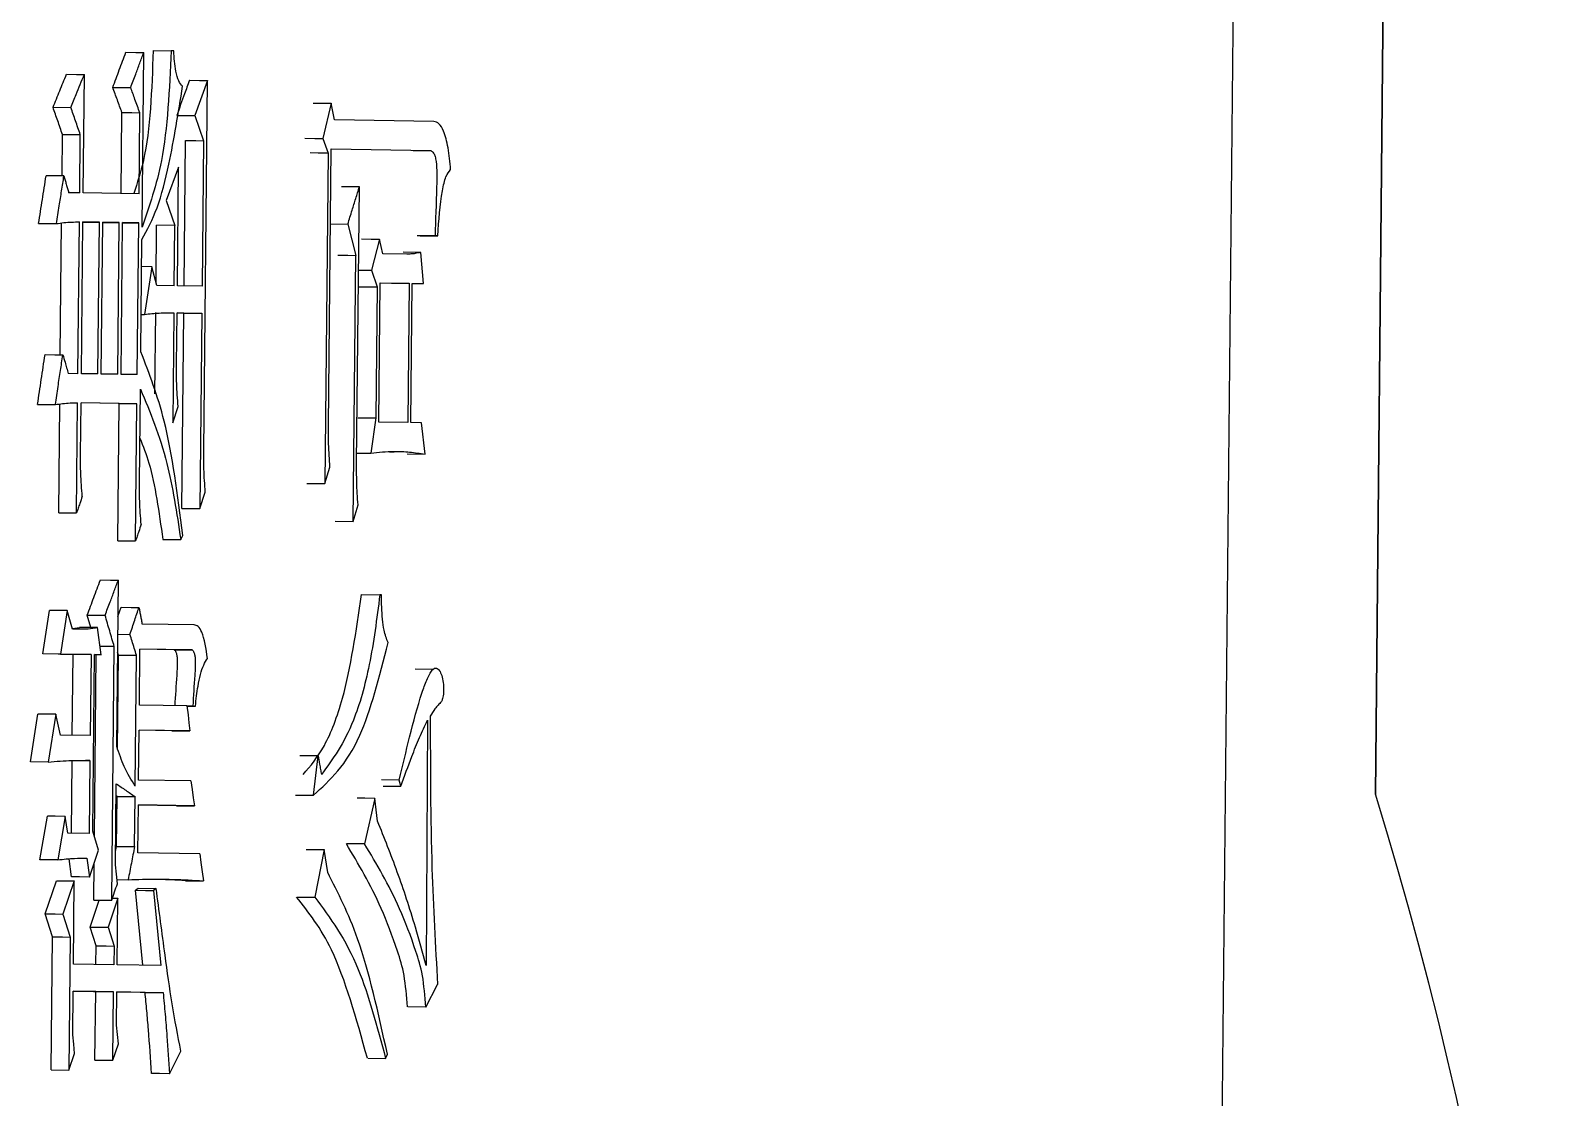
# Model space of a CAD drawing. Header units: millimetres. Extents: x 2454 to 4226, y 715 to 1968.
# Drawn here: x 3269.46 to 3276.6, y 910.52 to 915.51 of the extents above; entities that cross this region are included whole.
import ezdxf

# ---------------------------------------------------------------- set-up
doc = ezdxf.new("R2010")
doc.units = ezdxf.units.MM

msp = doc.modelspace()

# ---------------------------------------------------------------- linework, layer by layer
at = {"color": 7, "linetype": 'Continuous', "lineweight": 25}
for p, q in [((3275.7612, 911.9384), (3275.9409, 930.0246)), ((3274.7843, 884.1553), (3275.1865, 924.6318)), ((3275.8872, 924.6249), (3275.7612, 911.9383)), ((3269.9863, 914.5936), (3269.9944, 915.4113)), ((3270.0381, 915.4198), (3270.1222, 915.4191)), ((3270.1346, 915.4189), (3270.1223, 915.4191)), ((3269.7106, 914.7536), (3269.7161, 915.3085)), ((3270.2924, 915.2801), (3270.233, 915.1155)), ((3270.2752, 913.5472), (3270.2924, 915.2801)), ((3269.849, 915.2475), (3269.9329, 915.2467)), ((3269.5693, 915.1544), (3269.6529, 915.1537)), ((3269.8881, 914.7503), (3269.8919, 915.13)), ((3269.9721, 914.7496), (3269.9759, 915.1292)), ((3270.8715, 915.1735), (3270.8332, 915.0086)), ((3270.8876, 915.0953), (3270.8715, 915.1735)), ((3270.233, 915.1155), (3270.2744, 914.998)), ((3271.3531, 915.0876), (3270.8876, 915.0953)), ((3269.6116, 914.833), (3269.6135, 915.0272)), ((3269.6944, 914.7538), (3269.6971, 915.0264)), ((3270.1833, 914.3179), (3270.19, 914.9988)), ((3270.2744, 914.998), (3270.2677, 914.3166)), ((3270.8332, 915.0086), (3270.8579, 914.94)), ((3270.8579, 914.94), (3270.8425, 913.3921)), ((3270.8593, 913.6645), (3270.8722, 914.9593)), ((3270.8722, 914.9593), (3271.3386, 914.9516)), ((3270.157, 914.8733), (3270.0998, 914.7184)), ((3270.1515, 914.3184), (3270.157, 914.8733)), ((3270.9911, 913.4871), (3271.004, 914.7818)), ((3269.6944, 914.7538), (3269.6424, 914.7546)), ((3269.9721, 914.7496), (3269.7106, 914.7536)), ((3270.0998, 914.7184), (3270.1389, 914.6009)), ((3269.502, 914.6102), (3269.5854, 914.6095)), ((3269.6032, 913.9957), (3269.6094, 914.6129)), ((3269.686, 913.9069), (3269.693, 914.6176)), ((3269.7022, 913.9067), (3269.7092, 914.6173)), ((3269.7865, 914.6161), (3269.7092, 914.6173)), ((3269.7092, 914.6168), (3269.7865, 914.6161)), ((3269.7795, 913.9055), (3269.7865, 914.6161)), ((3269.7955, 913.9052), (3269.8026, 914.6159)), ((3269.8791, 914.6147), (3269.8026, 914.6159)), ((3269.8026, 914.6154), (3269.8791, 914.6147)), ((3269.8721, 913.904), (3269.8791, 914.6147)), ((3269.8879, 913.9038), (3269.895, 914.6145)), ((3269.9708, 914.6133), (3269.895, 914.6145)), ((3269.895, 914.614), (3269.9708, 914.6133)), ((3269.9637, 913.9026), (3269.9708, 914.6133)), ((3270.052, 914.3327), (3270.0546, 914.6017)), ((3270.1389, 914.6009), (3270.0546, 914.6017)), ((3270.136, 914.3186), (3270.1389, 914.6009)), ((3270.8687, 914.6082), (3270.9497, 914.6075)), ((3270.9497, 914.6075), (3270.987, 914.4608)), ((3271.3582, 914.552), (3271.2747, 914.5528)), ((3271.2878, 914.5526), (3271.3712, 914.5518)), ((3271.3712, 914.5518), (3271.3582, 914.552)), ((3269.9805, 914.0094), (3269.9857, 914.5352)), ((3271.0973, 914.5369), (3271.0604, 914.3914)), ((3271.1129, 914.4685), (3271.0973, 914.5369)), ((3271.2919, 914.4752), (3271.2083, 914.476)), ((3270.0314, 914.4079), (3269.9844, 914.4083)), ((3270.0314, 914.4079), (3269.9979, 914.1845)), ((3270.0555, 914.3199), (3270.0314, 914.4079)), ((3270.9746, 913.2147), (3270.987, 914.4608)), ((3271.2256, 914.4666), (3271.1129, 914.4685)), ((3271.3036, 914.329), (3271.2919, 914.4752)), ((3271.0604, 914.3914), (3271.0869, 914.3131)), ((3270.136, 914.3186), (3270.0555, 914.3199)), ((3270.2677, 914.3166), (3270.1515, 914.3184)), ((3271.0869, 914.3131), (3271.0808, 913.6998)), ((3271.0942, 913.6801), (3271.1007, 914.3324)), ((3271.1007, 914.3324), (3271.2376, 914.3301)), ((3271.1539, 914.3309), (3271.2376, 914.3301)), ((3271.2376, 914.3301), (3271.2311, 913.6778)), ((3271.2444, 913.6776), (3271.2508, 914.3299)), ((3271.2508, 914.3299), (3271.3036, 914.329)), ((3271.2508, 914.3295), (3271.3036, 914.329)), ((3270.0468, 913.8124), (3270.0506, 914.1928)), ((3270.1348, 914.1921), (3270.1297, 913.6761)), ((3270.1478, 913.9484), (3270.1502, 914.1918)), ((3270.1502, 914.1918), (3270.2664, 914.19)), ((3270.182, 914.1908), (3270.1502, 914.1913)), ((3270.1729, 913.2757), (3270.182, 914.1908)), ((3270.182, 914.1908), (3270.2664, 914.19)), ((3270.2664, 914.19), (3270.2573, 913.2749)), ((3269.9822, 914.1846), (3269.9979, 914.1845)), ((3269.686, 913.9069), (3269.6405, 913.9076)), ((3269.7795, 913.9055), (3269.7022, 913.9067)), ((3269.8721, 913.904), (3269.7955, 913.9052)), ((3269.9637, 913.9026), (3269.8879, 913.9038)), ((3269.9744, 913.3962), (3269.9787, 913.8342)), ((3269.5959, 913.2554), (3269.601, 913.7653)), ((3269.6795, 913.2546), (3269.6846, 913.7706)), ((3269.6984, 913.527), (3269.7008, 913.7704)), ((3269.9624, 913.7663), (3269.7008, 913.7704)), ((3269.8784, 913.7671), (3269.7008, 913.7698)), ((3269.872, 913.1246), (3269.8784, 913.7671)), ((3269.8784, 913.7671), (3269.9624, 913.7663)), ((3269.956, 913.1238), (3269.9624, 913.7663)), ((3270.1297, 913.6761), (3270.1551, 913.7536)), ((3270.9968, 913.7006), (3271.0808, 913.6998)), ((3271.0808, 913.6998), (3271.0574, 913.5347)), ((3271.2311, 913.6778), (3271.0942, 913.6801)), ((3271.2945, 913.6768), (3271.2444, 913.6776)), ((3271.3114, 913.5305), (3271.2945, 913.6768)), ((3271.1449, 913.5415), (3271.1661, 913.5403)), ((3271.2279, 913.5312), (3271.3114, 913.5305)), ((3270.8425, 913.3921), (3270.8658, 913.4696)), ((3270.2573, 913.2749), (3270.2824, 913.3524)), ((3270.7581, 913.3929), (3270.8425, 913.3921)), ((3270.1729, 913.2757), (3270.2573, 913.2749)), ((3270.9746, 913.2147), (3270.9974, 913.2922)), ((3269.5959, 913.2554), (3269.6795, 913.2546)), ((3270.8904, 913.2155), (3270.9746, 913.2147)), ((3269.872, 913.1246), (3269.956, 913.1238)), ((3269.8675, 912.1614), (3269.8752, 912.9401)), ((3271.0157, 912.8727), (3271.0997, 912.8719)), ((3271.1078, 912.8717), (3271.0997, 912.8719)), ((3269.5211, 912.5945), (3269.5524, 912.7985)), ((3269.636, 912.7977), (3269.6046, 912.5937)), ((3269.6611, 912.7097), (3269.636, 912.7977)), ((3269.7293, 912.7763), (3269.8131, 912.7755)), ((3269.7464, 912.7179), (3269.7293, 912.7763)), ((3269.8735, 912.7702), (3269.8877, 912.8128)), ((3269.6602, 912.7131), (3269.6936, 912.7184)), ((3269.7773, 912.7176), (3269.6936, 912.7184)), ((3269.7953, 912.5908), (3269.7773, 912.7176)), ((3270.2306, 912.7301), (3269.9866, 912.7339)), ((3269.8562, 912.6288), (3269.7898, 912.6294)), ((3269.8444, 911.4411), (3269.8562, 912.6288)), ((3269.8727, 912.6866), (3269.9296, 912.6861)), ((3269.6046, 912.5937), (3269.5211, 912.5945)), ((3269.6635, 912.5923), (3269.5211, 912.5945)), ((3269.6046, 912.5937), (3269.7472, 912.5915)), ((3269.6597, 912.2126), (3269.6635, 912.5923)), ((3269.7472, 912.5915), (3269.6635, 912.5923)), ((3269.7472, 912.5915), (3269.7434, 912.2119)), ((3269.755, 911.7638), (3269.7632, 912.5913)), ((3269.7632, 912.5913), (3269.7953, 912.5908)), ((3269.7953, 912.5908), (3269.7632, 912.5911)), ((3269.7635, 911.7371), (3269.772, 912.591)), ((3269.8717, 912.15), (3269.8761, 912.589)), ((3269.8761, 912.589), (3269.8718, 912.6027)), ((3269.954, 911.9749), (3269.9601, 912.5882)), ((3269.9735, 912.3544), (3269.9761, 912.6172)), ((3270.2203, 912.6134), (3269.9761, 912.6172)), ((3270.136, 912.6142), (3269.9761, 912.6167)), ((3271.3491, 912.5222), (3271.2652, 912.523)), ((3270.1964, 912.3509), (3269.9735, 912.3544)), ((3270.2238, 912.3505), (3270.1964, 912.3507)), ((3270.1964, 912.3506), (3270.236, 912.3503)), ((3270.2238, 912.3505), (3270.236, 912.3503)), ((3269.4638, 912.089), (3269.4988, 912.3124)), ((3269.5822, 912.3117), (3269.5473, 912.0883)), ((3269.6041, 912.214), (3269.5822, 912.3117)), ((3271.3226, 912.284), (3271.3164, 911.1351)), ((3269.7434, 912.2119), (3269.6041, 912.214)), ((3269.97, 912.0039), (3269.9723, 912.2375)), ((3270.2105, 912.2338), (3269.9723, 912.2375)), ((3270.1261, 912.2346), (3269.9723, 912.237)), ((3270.1261, 912.2346), (3270.2105, 912.2338)), ((3269.5473, 912.0883), (3269.4638, 912.089)), ((3269.6551, 911.7551), (3269.6585, 912.0958)), ((3269.7422, 912.095), (3269.7219, 912.0952)), ((3269.7422, 912.095), (3269.7388, 911.7543)), ((3269.8619, 911.6064), (3269.8657, 911.986)), ((3270.2142, 912.0001), (3269.97, 912.0039)), ((3271.1905, 912.0038), (3271.1068, 912.0046)), ((3269.8695, 911.927), (3269.8652, 911.93)), ((3269.8672, 911.6934), (3269.8695, 911.927)), ((3269.9512, 911.6926), (3269.9535, 911.9263)), ((3270.704, 911.9333), (3270.7885, 911.9325)), ((3271.0767, 911.9181), (3271.0283, 911.7047)), ((3271.0892, 911.8108), (3271.0767, 911.9181)), ((3271.1145, 911.9752), (3271.1982, 911.9745)), ((3269.5083, 911.6307), (3269.5429, 911.8347)), ((3269.6264, 911.8339), (3269.5918, 911.63)), ((3269.6387, 911.7558), (3269.6264, 911.8339)), ((3269.9666, 911.6632), (3269.9688, 911.8871)), ((3270.2313, 911.883), (3269.9688, 911.8871)), ((3270.147, 911.8837), (3269.9688, 911.8865)), ((3270.147, 911.8837), (3270.2313, 911.883)), ((3269.783, 911.6757), (3269.755, 911.7638)), ((3269.7388, 911.7543), (3269.6387, 911.7558)), ((3269.8626, 911.6693), (3269.8672, 911.6934)), ((3269.8672, 911.6934), (3269.9512, 911.6926)), ((3269.5918, 911.63), (3269.5083, 911.6307)), ((3269.6563, 911.5506), (3269.6448, 911.6353)), ((3269.728, 911.6376), (3269.74, 911.5498)), ((3269.74, 911.5498), (3269.783, 911.6757)), ((3270.2564, 911.6586), (3269.9666, 911.6632)), ((3270.8396, 911.6785), (3270.7951, 911.4553)), ((3270.8554, 911.5712), (3270.8396, 911.6785)), ((3269.7606, 911.4419), (3269.7623, 911.6151)), ((3269.5318, 911.3772), (3269.5853, 911.5322)), ((3269.6689, 911.5314), (3269.6154, 911.3765)), ((3269.665, 911.142), (3269.6689, 911.5314)), ((3269.8687, 911.5378), (3269.9213, 911.5373)), ((3269.9557, 911.4875), (3269.9682, 911.4971)), ((3269.9894, 911.1365), (3269.9557, 911.4875)), ((3269.9682, 911.4971), (3270.0523, 911.4963)), ((3270.0523, 911.4963), (3270.0398, 911.4868)), ((3270.0398, 911.4868), (3270.0735, 911.1357)), ((3270.1889, 911.5326), (3270.2734, 911.5318)), ((3269.7434, 911.3156), (3269.786, 911.4416)), ((3269.7606, 911.4419), (3269.8444, 911.4411)), ((3269.8731, 911.4504), (3269.8273, 911.3148)), ((3269.8476, 911.4506), (3269.8731, 911.4504)), ((3269.87, 911.1389), (3269.8731, 911.4504)), ((3269.5665, 911.2696), (3269.5318, 911.3772)), ((3269.6154, 911.3765), (3269.6501, 911.2688)), ((3269.5603, 910.6466), (3269.5665, 911.2696)), ((3269.6501, 911.2688), (3269.6439, 910.6458)), ((3269.7711, 911.2275), (3269.7434, 911.3156)), ((3269.8273, 911.3148), (3269.855, 911.2267)), ((3269.7703, 911.1399), (3269.7711, 911.2275)), ((3269.855, 911.2267), (3269.8541, 911.1391)), ((3269.8541, 911.1391), (3269.665, 911.142)), ((3270.0735, 911.1357), (3269.87, 911.1389)), ((3269.6617, 910.811), (3269.6637, 911.0155)), ((3269.6637, 911.0155), (3269.8529, 911.0126)), ((3269.769, 911.0133), (3269.6637, 911.015)), ((3269.7658, 910.6921), (3269.769, 911.0133)), ((3269.8529, 911.0126), (3269.769, 911.0133)), ((3269.8497, 910.6913), (3269.8529, 911.0126)), ((3269.8672, 910.8566), (3269.8687, 911.0123)), ((3269.8687, 911.0123), (3270.0847, 911.009)), ((3270.0005, 911.0097), (3269.8687, 911.0118)), ((3270.0005, 911.0097), (3270.0847, 911.009)), ((3271.3145, 910.9404), (3271.3701, 911.0466)), ((3271.3145, 910.9404), (3271.231, 910.9412)), ((3269.8497, 910.6913), (3269.8758, 910.7688)), ((3269.6439, 910.6458), (3269.6706, 910.7233)), ((3269.7658, 910.6921), (3269.8497, 910.6913)), ((3270.1148, 910.6288), (3270.1679, 910.7347)), ((3271.0428, 910.7009), (3271.1267, 910.7002)), ((3271.1267, 910.7002), (3271.135, 910.7195)), ((3269.5603, 910.6466), (3269.6439, 910.6458))]:
    msp.add_line(p, q, dxfattribs=at)
at = {"color": 7, "linetype": 'Continuous', "lineweight": 25, "flags": 128}
for points in [[(3269.9104, 915.4121), (3269.9574, 915.4117), (3269.9944, 915.4113)], [(3269.6325, 915.3093), (3269.6793, 915.3088), (3269.7161, 915.3085)], [(3270.208, 915.2809), (3270.2553, 915.2804), (3270.2924, 915.2801)], [(3269.8919, 915.13), (3269.9389, 915.1296), (3269.9759, 915.1292)], [(3270.787, 915.1742), (3270.834, 915.1738), (3270.8715, 915.1735)], [(3270.1486, 915.1163), (3270.1959, 915.1158), (3270.233, 915.1155)], [(3269.6135, 915.0272), (3269.6603, 915.0268), (3269.6971, 915.0264)], [(3270.19, 914.9988), (3270.2373, 914.9983), (3270.2744, 914.998)], [(3270.7487, 915.0093), (3270.7957, 915.0089), (3270.8332, 915.0086)], [(3270.8579, 914.94), (3270.8102, 914.9404), (3270.7735, 914.9408)], [(3271.2551, 914.9523), (3271.2957, 914.952), (3271.3386, 914.9516)], [(3269.6203, 914.8329), (3269.5736, 914.8333), (3269.5368, 914.8336)], [(3271.004, 914.7818), (3270.9561, 914.7823), (3270.9197, 914.7826)], [(3271.0132, 914.5377), (3271.0596, 914.5372), (3271.0973, 914.5369)], [(3270.9027, 914.4616), (3270.9494, 914.4612), (3270.987, 914.4608)], [(3271.0001, 914.392), (3271.0228, 914.3918), (3271.0604, 914.3914)], [(3271.0029, 914.3139), (3271.0493, 914.3135), (3271.0869, 914.3131)], [(3269.5318, 913.9964), (3269.5785, 913.9959), (3269.6153, 913.9956)], [(3269.4968, 913.7632), (3269.5436, 913.7628), (3269.5803, 913.7625)], [(3270.9916, 913.5353), (3271.0197, 913.535), (3271.0574, 913.5347)], [(3270.0831, 913.131), (3270.1137, 913.1308), (3270.1405, 913.1305), (3270.1673, 913.1303)], [(3270.1673, 913.1303), (3270.172, 913.1399), (3270.1767, 913.1496)], [(3269.7913, 912.9408), (3269.8383, 912.9404), (3269.8752, 912.9401)], [(3269.636, 912.7977), (3269.5892, 912.7981), (3269.5524, 912.7985)], [(3269.8877, 912.8128), (3269.9348, 912.8123), (3269.9717, 912.812)], [(3269.8761, 912.589), (3269.9231, 912.5886), (3269.9601, 912.5882)], [(3270.136, 912.6142), (3270.1781, 912.6138), (3270.2203, 912.6134)], [(3270.1964, 912.3509), (3270.2014, 912.3087), (3270.2059, 912.2712), (3270.2105, 912.2338)], [(3269.5822, 912.3117), (3269.5355, 912.3121), (3269.4988, 912.3124)], [(3270.8102, 912.1172), (3270.7624, 912.1176), (3270.7257, 912.1179)], [(3270.7885, 911.9325), (3270.7994, 912.0248), (3270.8102, 912.1172)], [(3270.2142, 912.0001), (3270.2202, 911.9589), (3270.2258, 911.921), (3270.2313, 911.883)], [(3271.1982, 911.9745), (3271.1963, 911.9818), (3271.1934, 911.9928), (3271.1905, 912.0038)], [(3269.8695, 911.927), (3269.9166, 911.9266), (3269.9535, 911.9263)], [(3271.0767, 911.9181), (3271.0288, 911.9185), (3270.9927, 911.9188)], [(3269.6264, 911.8339), (3269.5796, 911.8343), (3269.5429, 911.8347)], [(3271.0283, 911.7047), (3271.0069, 911.7049), (3270.9855, 911.7051), (3270.9442, 911.7054)], [(3270.2564, 911.6586), (3270.262, 911.617), (3270.2677, 911.5744), (3270.2734, 911.5318)], [(3270.7552, 911.6793), (3270.8021, 911.6789), (3270.8396, 911.6785)], [(3269.74, 911.5498), (3269.6932, 911.5502), (3269.6563, 911.5506)], [(3269.8706, 911.5186), (3269.8663, 911.5625), (3269.8619, 911.6064)], [(3269.5853, 911.5322), (3269.6321, 911.5318), (3269.6689, 911.5314)], [(3269.9557, 911.4875), (3270.0028, 911.4871), (3270.0398, 911.4868)], [(3270.7106, 911.4561), (3270.7312, 911.4559), (3270.7525, 911.4557), (3270.7738, 911.4555), (3270.7951, 911.4553)], [(3269.5318, 911.3772), (3269.5786, 911.3768), (3269.6154, 911.3765)], [(3269.5665, 911.2696), (3269.6133, 911.2692), (3269.6501, 911.2688)], [(3269.7434, 911.3156), (3269.7904, 911.3151), (3269.8273, 911.3148)], [(3269.7711, 911.2275), (3269.8181, 911.2271), (3269.855, 911.2267)], [(3269.8758, 910.7688), (3269.8715, 910.8127), (3269.8672, 910.8566)], [(3269.6706, 910.7233), (3269.6661, 910.7672), (3269.6617, 910.811)], [(3270.1148, 910.6288), (3270.0676, 910.6292), (3270.0306, 910.6295)]]:
    msp.add_lwpolyline(points, dxfattribs=at)
at = {"color": 7, "linetype": 'Continuous', "lineweight": 25}
msp.add_arc((3257.7049, 906.3547), 18.8999, 341.67787, 17.18353, dxfattribs=at)
for points, knots in [([(3269.849, 915.2475), (3269.8592, 915.2749), (3269.8798, 915.3298), (3269.9002, 915.3847), (3269.9104, 915.4121)], [0, 0, 0, 0, 0.5, 1, 1, 1, 1]), ([(3269.9329, 915.2467), (3269.9408, 915.2678), (3269.955, 915.3057), (3269.9755, 915.3606), (3269.9881, 915.3944), (3269.9944, 915.4113)], [0, 0, 0, 0, 0.383556, 0.691778, 1, 1, 1, 1]), ([(3270.0381, 915.4198), (3270.0318, 915.2363), (3270.0232, 914.9838), (3269.9636, 914.8001), (3269.9473, 914.75)], [0, 0, 0, 0, 0.726838, 1, 1, 1, 1]), ([(3270.1222, 915.4191), (3270.1141, 915.2381), (3270.0997, 914.9211), (3270.0203, 914.6919), (3269.9863, 914.5936)], [0, 0, 0, 0, 0.570799, 1, 1, 1, 1]), ([(3270.1761, 915.2527), (3270.1697, 915.2599), (3270.1567, 915.2746), (3270.1397, 915.3326), (3270.1366, 915.3859), (3270.1346, 915.4189)], [0, 0, 0, 0, 0.2679558, 0.5459548, 1, 1, 1, 1]), ([(3269.5693, 915.1544), (3269.5799, 915.1802), (3269.601, 915.2318), (3269.622, 915.2835), (3269.6325, 915.3093)], [0, 0, 0, 0, 0.5, 1, 1, 1, 1]), ([(3269.6529, 915.1537), (3269.6612, 915.1741), (3269.6759, 915.2101), (3269.697, 915.2617), (3269.7097, 915.2929), (3269.7161, 915.3085)], [0, 0, 0, 0, 0.394938, 0.697469, 1, 1, 1, 1]), ([(3270.208, 915.2809), (3270.2004, 915.2598), (3270.1867, 915.2218), (3270.167, 915.167), (3270.1547, 915.1332), (3270.1486, 915.1163)], [0, 0, 0, 0, 0.383824, 0.691912, 1, 1, 1, 1]), ([(3269.8919, 915.13), (3269.8848, 915.1496), (3269.8705, 915.1888), (3269.8562, 915.2279), (3269.849, 915.2475)], [0, 0, 0, 0, 0.4999998, 1, 1, 1, 1]), ([(3269.9759, 915.1292), (3269.9721, 915.1397), (3269.9645, 915.1605), (3269.9502, 915.1996), (3269.9396, 915.2284), (3269.9329, 915.2467)], [0, 0, 0, 0, 0.265769, 0.531538, 1, 1, 1, 1]), ([(3269.9857, 914.5352), (3270.0105, 914.5812), (3270.0608, 914.6748), (3270.124, 914.9277), (3270.1563, 915.1289), (3270.1761, 915.2527)], [0, 0, 0, 0, 0.27123, 0.55147, 1, 1, 1, 1]), ([(3269.6135, 915.0272), (3269.6061, 915.0484), (3269.5914, 915.0908), (3269.5767, 915.1332), (3269.5693, 915.1544)], [0, 0, 0, 0, 0.5, 1, 1, 1, 1]), ([(3269.6971, 915.0264), (3269.6933, 915.0373), (3269.6858, 915.0589), (3269.6711, 915.1014), (3269.6601, 915.1329), (3269.6529, 915.1537)], [0, 0, 0, 0, 0.255423, 0.510847, 1, 1, 1, 1]), ([(3271.4312, 914.8624), (3271.4277, 914.8973), (3271.421, 914.966), (3271.4013, 915.0428), (3271.3771, 915.0819), (3271.361, 915.0857), (3271.3531, 915.0876)], [0, 0, 0, 0, 0.292405, 0.574681, 0.788856, 1, 1, 1, 1]), ([(3271.3386, 914.9516), (3271.3431, 914.9489), (3271.3504, 914.9446), (3271.3587, 914.9245), (3271.3682, 914.875), (3271.3643, 914.7413), (3271.3606, 914.6273), (3271.3582, 914.552)], [0, 0, 0, 0, 0.100565, 0.162248, 0.226019, 0.488422, 1, 1, 1, 1]), ([(3269.502, 914.6102), (3269.5078, 914.6475), (3269.5194, 914.7219), (3269.531, 914.7964), (3269.5368, 914.8336)], [0, 0, 0, 0, 0.500001, 1, 1, 1, 1]), ([(3269.5854, 914.6095), (3269.5898, 914.6373), (3269.5978, 914.6885), (3269.6094, 914.763), (3269.6167, 914.8096), (3269.6203, 914.8329)], [0, 0, 0, 0, 0.374339, 0.687169, 1, 1, 1, 1]), ([(3269.6203, 914.8329), (3269.6222, 914.8264), (3269.6259, 914.8133), (3269.6314, 914.7938), (3269.6369, 914.7742), (3269.6406, 914.7612), (3269.6424, 914.7546)], [0, 0, 0, 0, 0.25, 0.5, 0.75, 1, 1, 1, 1]), ([(3271.3712, 914.5518), (3271.3762, 914.6252), (3271.383, 914.7264), (3271.4077, 914.8345), (3271.4235, 914.8532), (3271.4312, 914.8624)], [0, 0, 0, 0, 0.5739071, 0.7917515, 1, 1, 1, 1]), ([(3270.9497, 914.6075), (3270.9564, 914.6291), (3270.9689, 914.669), (3270.987, 914.7271), (3270.9983, 914.7636), (3271.004, 914.7818)], [0, 0, 0, 0, 0.372499, 0.686249, 1, 1, 1, 1]), ([(3269.5854, 914.6095), (3269.5968, 914.6113), (3269.6205, 914.6151), (3269.6564, 914.6173), (3269.6808, 914.6175), (3269.693, 914.6176)], [0, 0, 0, 0, 0.316553, 0.658188, 1, 1, 1, 1]), ([(3271.2919, 914.4752), (3271.2828, 914.4731), (3271.2672, 914.4694), (3271.2451, 914.4674), (3271.2321, 914.4669), (3271.2256, 914.4666)], [0, 0, 0, 0, 0.4145364, 0.7072137, 1, 1, 1, 1]), ([(3269.9979, 914.1845), (3270.0207, 914.1871), (3270.0551, 914.1912), (3270.1007, 914.1921), (3270.1234, 914.1921), (3270.1348, 914.1921)], [0, 0, 0, 0, 0.497909, 0.748942, 1, 1, 1, 1]), ([(3269.4968, 913.7632), (3269.5026, 913.8021), (3269.5143, 913.8798), (3269.526, 913.9575), (3269.5318, 913.9964)], [0, 0, 0, 0, 0.5, 1, 1, 1, 1]), ([(3269.5803, 913.7625), (3269.5845, 913.7905), (3269.5924, 913.8434), (3269.6041, 913.9211), (3269.6116, 913.9708), (3269.6153, 913.9956)], [0, 0, 0, 0, 0.360698, 0.680349, 1, 1, 1, 1]), ([(3269.6153, 913.9956), (3269.6187, 913.9838), (3269.6246, 913.9633), (3269.633, 913.9339), (3269.638, 913.9164), (3269.6405, 913.9076)], [0, 0, 0, 0, 0.401179, 0.70059, 1, 1, 1, 1]), ([(3270.1767, 913.1496), (3270.1532, 913.338), (3270.1117, 913.6699), (3270.0201, 913.907), (3269.9805, 914.0094)], [0, 0, 0, 0, 0.567864, 1, 1, 1, 1]), ([(3270.1551, 913.7536), (3270.1524, 913.7894), (3270.1475, 913.8536), (3270.1477, 913.9194), (3270.1478, 913.9484)], [0, 0, 0, 0, 0.558776, 1, 1, 1, 1]), ([(3269.9787, 913.8342), (3270.024, 913.7267), (3270.1062, 913.5314), (3270.1484, 913.2547), (3270.1673, 913.1303)], [0, 0, 0, 0, 0.550543, 1, 1, 1, 1]), ([(3269.5803, 913.7625), (3269.5915, 913.7641), (3269.6146, 913.7676), (3269.6494, 913.77), (3269.6729, 913.7704), (3269.6846, 913.7706)], [0, 0, 0, 0, 0.321674, 0.6607655, 1, 1, 1, 1]), ([(3270.8658, 913.4696), (3270.8634, 913.5055), (3270.859, 913.5696), (3270.8592, 913.6354), (3270.8593, 913.6645)], [0, 0, 0, 0, 0.558776, 1, 1, 1, 1]), ([(3269.9765, 913.6051), (3269.9911, 913.5674), (3270.0411, 913.4389), (3270.0657, 913.2586), (3270.0831, 913.131)], [0, 0, 0, 0, 0.292672, 1, 1, 1, 1]), ([(3270.2824, 913.3524), (3270.2797, 913.3882), (3270.2749, 913.4524), (3270.2751, 913.5182), (3270.2752, 913.5472)], [0, 0, 0, 0, 0.5587761, 1, 1, 1, 1]), ([(3269.7062, 913.3321), (3269.7033, 913.368), (3269.6982, 913.4321), (3269.6983, 913.4979), (3269.6984, 913.527)], [0, 0, 0, 0, 0.558776, 1, 1, 1, 1]), ([(3270.9974, 913.2922), (3270.995, 913.3281), (3270.9908, 913.3922), (3270.991, 913.458), (3270.9911, 913.4871)], [0, 0, 0, 0, 0.55878, 1, 1, 1, 1]), ([(3271.0574, 913.5347), (3271.0936, 913.5387), (3271.1548, 913.5455), (3271.2393, 913.5405), (3271.2874, 913.5338), (3271.3114, 913.5305)], [0, 0, 0, 0, 0.421545, 0.710677, 1, 1, 1, 1]), ([(3269.9819, 913.2013), (3269.9791, 913.2371), (3269.9742, 913.3013), (3269.9743, 913.3671), (3269.9744, 913.3962)], [0, 0, 0, 0, 0.558776, 1, 1, 1, 1]), ([(3269.7062, 913.3321), (3269.7023, 913.321), (3269.696, 913.3026), (3269.6871, 913.2767), (3269.682, 913.262), (3269.6795, 913.2546)], [0, 0, 0, 0, 0.429625, 0.714813, 1, 1, 1, 1]), ([(3269.9819, 913.2013), (3269.9782, 913.1902), (3269.972, 913.1717), (3269.9634, 913.1459), (3269.9584, 913.1312), (3269.956, 913.1238)], [0, 0, 0, 0, 0.429625, 0.714813, 1, 1, 1, 1]), ([(3269.7293, 912.7763), (3269.7396, 912.8037), (3269.7604, 912.8586), (3269.781, 912.9134), (3269.7913, 912.9408)], [0, 0, 0, 0, 0.5, 1, 1, 1, 1]), ([(3269.8131, 912.7755), (3269.821, 912.7965), (3269.8354, 912.8345), (3269.8561, 912.8893), (3269.8688, 912.9232), (3269.8752, 912.9401)], [0, 0, 0, 0, 0.383556, 0.691778, 1, 1, 1, 1]), ([(3270.741, 912.0301), (3270.7748, 912.0699), (3270.8435, 912.1508), (3270.9478, 912.4228), (3270.9888, 912.7008), (3271.0141, 912.8727)], [0, 0, 0, 0, 0.270802, 0.549231, 1, 1, 1, 1]), ([(3271.0997, 912.8719), (3271.0853, 912.7595), (3271.0568, 912.538), (3270.9661, 912.2215), (3270.8788, 912.1015), (3270.8262, 912.0293)], [0, 0, 0, 0, 0.2906715, 0.5731292, 1, 1, 1, 1]), ([(3271.138, 912.6473), (3271.1313, 912.6655), (3271.1202, 912.6959), (3271.1117, 912.7571), (3271.1078, 912.8134), (3271.1078, 912.8522), (3271.1078, 912.8717)], [0, 0, 0, 0, 0.328519, 0.549117, 0.773729, 1, 1, 1, 1]), ([(3269.8562, 912.6288), (3269.849, 912.6532), (3269.8383, 912.6899), (3269.8239, 912.7388), (3269.8167, 912.7633), (3269.8131, 912.7755)], [0, 0, 0, 0, 0.5, 0.75, 1, 1, 1, 1]), ([(3269.9296, 912.6861), (3269.9333, 912.6972), (3269.9408, 912.7194), (3269.9548, 912.7613), (3269.9651, 912.7922), (3269.9717, 912.812)], [0, 0, 0, 0, 0.264385, 0.52877, 1, 1, 1, 1]), ([(3269.9717, 912.812), (3269.973, 912.8055), (3269.9755, 912.7925), (3269.9792, 912.7729), (3269.9829, 912.7534), (3269.9854, 912.7404), (3269.9866, 912.7339)], [0, 0, 0, 0, 0.25, 0.5, 0.75, 1, 1, 1, 1]), ([(3269.7773, 912.7176), (3269.7629, 912.7151), (3269.7365, 912.7103), (3269.6977, 912.7098), (3269.6733, 912.7097), (3269.6611, 912.7097)], [0, 0, 0, 0, 0.372655, 0.6862935, 1, 1, 1, 1]), ([(3270.2928, 912.5733), (3270.2859, 912.6197), (3270.2764, 912.6835), (3270.2497, 912.7267), (3270.2369, 912.729), (3270.2306, 912.7301)], [0, 0, 0, 0, 0.573768, 0.788652, 1, 1, 1, 1]), ([(3269.9601, 912.5882), (3269.9566, 912.5995), (3269.9498, 912.6214), (3269.9396, 912.654), (3269.9329, 912.6754), (3269.9296, 912.6861)], [0, 0, 0, 0, 0.343704, 0.671852, 1, 1, 1, 1]), ([(3270.7885, 911.9325), (3270.8662, 912.0034), (3271.0074, 912.1323), (3271.0974, 912.4874), (3271.138, 912.6473)], [0, 0, 0, 0, 0.549768, 1, 1, 1, 1]), ([(3270.136, 912.6142), (3270.1376, 912.6131), (3270.1408, 912.6109), (3270.1455, 912.6025), (3270.149, 912.5885), (3270.1527, 912.5523), (3270.1464, 912.4711), (3270.1422, 912.3988), (3270.1394, 912.3512)], [0, 0, 0, 0, 0.049506, 0.10033, 0.163198, 0.228655, 0.492096, 1, 1, 1, 1]), ([(3270.2203, 912.6134), (3270.2219, 912.6123), (3270.2252, 912.6102), (3270.2298, 912.6017), (3270.2334, 912.5878), (3270.2371, 912.5515), (3270.2308, 912.4704), (3270.2266, 912.3981), (3270.2238, 912.3505)], [0, 0, 0, 0, 0.049561, 0.100427, 0.163318, 0.228773, 0.49217, 1, 1, 1, 1]), ([(3270.236, 912.3503), (3270.2395, 912.382), (3270.2454, 912.434), (3270.2591, 912.4984), (3270.2739, 912.5452), (3270.2865, 912.564), (3270.2928, 912.5733)], [0, 0, 0, 0, 0.349246, 0.5716, 0.788818, 1, 1, 1, 1]), ([(3271.1905, 912.0038), (3271.2065, 912.0713), (3271.2401, 912.2128), (3271.2825, 912.3725), (3271.3188, 912.474), (3271.3402, 912.5172), (3271.3603, 912.5313), (3271.3752, 912.5236), (3271.3874, 912.5024), (3271.3952, 912.4713), (3271.3985, 912.4397), (3271.3986, 912.415), (3271.3969, 912.3979), (3271.3933, 912.3828), (3271.385, 912.3665), (3271.3724, 912.3557), (3271.355, 912.3339), (3271.3431, 912.3149), (3271.3358, 912.3033)], [0, 0, 0, 0, 0.209013, 0.438145, 0.516213, 0.594703, 0.639121, 0.683721, 0.718339, 0.753186, 0.783614, 0.800049, 0.813417, 0.826849, 0.846616, 0.891612, 0.933961, 1, 1, 1, 1]), ([(3271.1982, 911.9745), (3271.2151, 912.0214), (3271.2435, 912.1005), (3271.2848, 912.2046), (3271.31, 912.2575), (3271.3226, 912.284)], [0, 0, 0, 0, 0.422514, 0.710691, 1, 1, 1, 1]), ([(3271.3358, 912.3033), (3271.3361, 912.0646), (3271.3365, 911.6409), (3271.3599, 911.2272), (3271.3701, 911.0466)], [0, 0, 0, 0, 0.563529, 1, 1, 1, 1]), ([(3269.954, 911.9749), (3269.9363, 912.0035), (3269.9045, 912.055), (3269.8788, 912.1287), (3269.8675, 912.1614)], [0, 0, 0, 0, 0.555977, 1, 1, 1, 1]), ([(3269.5473, 912.0883), (3269.5842, 912.0913), (3269.6354, 912.0954), (3269.7002, 912.0956), (3269.7282, 912.0952), (3269.7422, 912.095)], [0, 0, 0, 0, 0.564619, 0.782302, 1, 1, 1, 1]), ([(3269.6917, 912.0954), (3269.6925, 912.0954), (3269.7008, 912.0954), (3269.7119, 912.0953), (3269.7219, 912.0952)], [0, 0, 0, 0, 0.09615, 1, 1, 1, 1]), ([(3270.8102, 912.1172), (3270.8125, 912.1043), (3270.8164, 912.0832), (3270.8217, 912.0539), (3270.8247, 912.0375), (3270.8262, 912.0293)], [0, 0, 0, 0, 0.440504, 0.720258, 1, 1, 1, 1]), ([(3269.8657, 911.986), (3269.8804, 911.9761), (3269.9098, 911.9561), (3269.9389, 911.9362), (3269.9535, 911.9263)], [0, 0, 0, 0, 0.5, 1, 1, 1, 1]), ([(3271.3164, 911.1351), (3271.2999, 911.1954), (3271.2578, 911.3494), (3271.1827, 911.5776), (3271.1204, 911.7329), (3271.0892, 911.8108)], [0, 0, 0, 0, 0.242987, 0.620247, 1, 1, 1, 1]), ([(3269.9512, 911.6926), (3269.9462, 911.6667), (3269.9363, 911.615), (3269.9263, 911.5632), (3269.9213, 911.5373)], [0, 0, 0, 0, 0.5, 1, 1, 1, 1]), ([(3271.2286, 910.9412), (3271.2247, 910.9928), (3271.2171, 911.0949), (3271.1704, 911.2436), (3271.0854, 911.4669), (3270.9992, 911.6111), (3270.9428, 911.7054)], [0, 0, 0, 0, 0.125208, 0.247827, 0.507869, 1, 1, 1, 1]), ([(3271.3145, 910.9404), (3271.3106, 910.992), (3271.303, 911.0942), (3271.2563, 911.2428), (3271.1711, 911.4661), (3271.0848, 911.6103), (3271.0283, 911.7047)], [0, 0, 0, 0, 0.125124, 0.247717, 0.507766, 1, 1, 1, 1]), ([(3269.5918, 911.63), (3269.6049, 911.6315), (3269.631, 911.6345), (3269.6765, 911.6381), (3269.7087, 911.6378), (3269.728, 911.6376)], [0, 0, 0, 0, 0.286149, 0.572308, 1, 1, 1, 1]), ([(3271.135, 910.7195), (3271.0926, 910.9128), (3271.0176, 911.2544), (3270.9045, 911.4752), (3270.8554, 911.5711)], [0, 0, 0, 0, 0.565761, 1, 1, 1, 1]), ([(3269.8444, 911.4411), (3269.8488, 911.454), (3269.8575, 911.4799), (3269.8662, 911.5057), (3269.8706, 911.5186)], [0, 0, 0, 0, 0.5, 1, 1, 1, 1]), ([(3269.9213, 911.5373), (3269.9435, 911.5379), (3270.0143, 911.5399), (3270.1323, 911.5403), (3270.2263, 911.5346), (3270.2734, 911.5318)], [0, 0, 0, 0, 0.185324, 0.592598, 1, 1, 1, 1]), ([(3270.1679, 910.7347), (3270.1538, 910.8073), (3270.1257, 910.952), (3270.0904, 911.2108), (3270.0662, 911.3921), (3270.0523, 911.4963)], [0, 0, 0, 0, 0.3001725, 0.597961, 1, 1, 1, 1]), ([(3270.1889, 911.5326), (3270.1674, 911.534), (3270.1336, 911.5362), (3270.0991, 911.5371), (3270.0866, 911.5374)], [0, 0, 0, 0, 0.635778, 1, 1, 1, 1]), ([(3271.0411, 910.7009), (3270.9894, 910.8873), (3270.8981, 911.2163), (3270.7668, 911.3836), (3270.7099, 911.4561)], [0, 0, 0, 0, 0.5665226, 1, 1, 1, 1]), ([(3270.7951, 911.4553), (3270.8673, 911.3583), (3270.9978, 911.1827), (3271.0869, 910.8494), (3271.1267, 910.7002)], [0, 0, 0, 0, 0.552418, 1, 1, 1, 1]), ([(3270.0306, 910.6295), (3270.0261, 910.6983), (3270.0198, 910.7966), (3270.0085, 910.9225), (3270.0031, 910.9807), (3270.0005, 911.0097)], [0, 0, 0, 0, 0.536923, 0.768444, 1, 1, 1, 1]), ([(3270.0847, 911.009), (3270.0879, 910.975), (3270.0943, 910.907), (3270.1051, 910.7807), (3270.1111, 910.6874), (3270.1148, 910.6288)], [0, 0, 0, 0, 0.2709795, 0.5419841, 1, 1, 1, 1])]:
    msp.add_open_spline(points, degree=3, knots=knots, dxfattribs=at)

doc.saveas('drawing.dxf')
